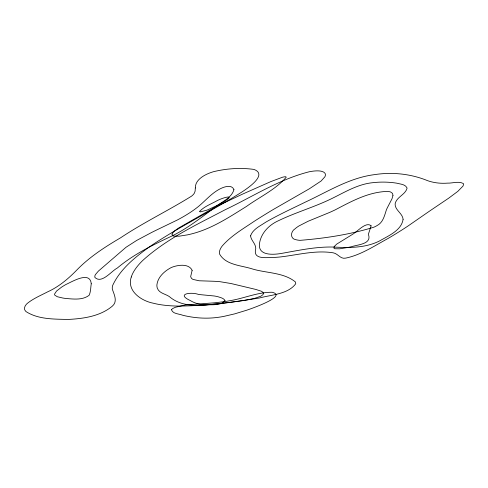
<?xml version="1.0" encoding="UTF-8"?>
<svg xmlns="http://www.w3.org/2000/svg" width="488" height="488" viewBox="0 0 488 488"><rect width="100%" height="100%" fill="white"/><g stroke="black" fill="none" stroke-linecap="round" stroke-linejoin="round"><path stroke-width="0.73" d="M371.112 225.84L368.599 233.618A51.868 16.799 -16.7 0 0 368.55 234.777C371.783 244.238 357.35 244.671 351.531 246.696A60.634 19.642 -16.7 0 1 347.92 247.465L339.709 248.813L334.823 248.746A7.454 2.416 -16.7 0 1 333.999 248.282L334.121 246.623L336.708 244.116L352.751 234.222A47.196 15.287 -16.7 0 0 354.99 232.624C358.845 229.994 366.653 221.564 371.112 225.84M91.25 283.778C90.616 287.578 90.811 291.806 89.127 295.289C82.539 300.394 73.206 299.077 65.416 298.418A103.895 33.654 -16.7 0 1 62.665 297.997L57.328 296.741L54.808 295.167A14.847 4.807 -16.7 0 1 54.577 294.063L56.535 291.061L61.518 287.182A43.95 14.237 -16.7 0 1 66.057 284.425C72.169 281.722 90.134 270.596 91.25 283.778M195.328 187.965L195.115 191.125L194.383 193.083A21.289 6.899 -16.7 0 1 191.595 196.121C168.323 210.609 143.466 222.528 120.615 237.784C105.121 246.891 89.853 256.719 77.208 269.62C68.588 278.52 59.03 286.682 47.653 291.842C40.98 295.313 33.928 298.253 27.944 302.889C25.254 304.726 22.802 308.874 25.901 311.515C38.155 319.475 53.906 319.073 68.027 319.451C83.338 318.676 100.022 316.358 112.197 306.263C117.919 301.621 114.216 294.74 112.362 289.286A66.411 21.509 -16.7 0 1 112.71 285.34C120.274 269.059 135.054 257.304 149.255 246.959C179.249 226.524 212.231 211.017 242.756 191.448C247.843 188.039 267.985 174.606 254.004 169.428C240.621 167.549 226.719 168.482 213.598 171.678A15.994 5.179 -16.7 0 0 205.478 174.881C200.501 177.449 195.102 181.804 195.328 187.965M250.57 235.85C251.033 241.121 257.432 244.683 255.334 250.728C254.303 259.134 265.692 257.518 270.968 257.579A87.291 28.273 -16.7 0 0 279.545 257.036C297.369 255.078 315.205 249.917 333.249 252.827C337.946 253.546 340.453 259.409 345.717 258.109C361.138 254.925 374.534 245.787 388.192 238.388A280.033 90.707 -16.7 0 0 396.848 233.166A274.567 88.938 -16.7 0 0 408.163 225.907L425.359 213.994A486.804 157.685 -16.7 0 1 433.137 208.675L448.814 198.085L457.842 191.351L463.033 186.038L463.6 184.214L463.338 183.537C458.567 180.908 452.602 183.335 447.417 183.14C440.762 183.634 434.009 182.921 427.695 180.706C410.926 173.856 392.456 171.855 374.564 174.631C349.573 177.748 328.003 191.546 305.628 201.977C292.221 208.535 278.618 214.757 265.685 222.223C260.22 225.974 252.845 229.116 250.57 235.85M403.106 219.289C401.404 230.525 388.594 235.649 379.841 240.797C366.5 247.654 351.177 247.886 336.543 247.184C318.213 246.147 300.218 250.088 282.29 253.272C274.506 254.712 258.225 256.346 259.415 244.177C260.671 233.356 268.992 224.852 278.654 220.619C296.039 212.249 314.736 206.973 332.06 198.439C345.126 192.034 357.991 184.11 372.808 182.683C380.731 181.78 388.784 181.92 396.665 183.165C400.19 184.141 405.485 184.196 407.108 188.087C405.504 194.791 396.378 196.902 395.109 203.954C394.969 210.236 402.496 213.189 403.106 219.289M233.947 189.673C231.281 198.756 220.375 202.258 213.811 208.156C199.891 218.6 186.074 229.403 170.208 236.814C151.652 245.531 133.09 254.718 117.321 268.028C111.49 270.938 101.791 284.101 94.953 277.513A25.376 8.223 -16.7 0 1 95.386 274.64L98.399 271.096L125.996 247.294L136.707 240.413L151.463 232.556A168.421 54.552 -16.7 0 1 158.191 229.238L177.168 220.082A86.407 27.987 -16.7 0 0 184.629 215.94A88.407 28.64 -16.7 0 0 189.472 212.945A87.212 28.249 -16.7 0 0 196.066 208.333C204.088 202.416 210.279 194.194 219.13 189.374C223.144 187.111 231.635 183.75 233.947 189.673M225.017 300.712C220.771 305.945 211.713 304.439 205.46 304.872C200.129 304.701 194.822 303.329 190.253 300.535C175.558 293.745 191.534 291.793 198.457 294.423A116.4 37.704 -16.7 0 0 201.215 294.734L214.275 295.984A67.527 21.875 -16.7 0 1 218.197 296.796C220.57 297.643 223.919 298.137 225.017 300.712M192.138 270.309L190.649 276.672L191.558 278.471L192.967 279.404L199.098 280.771L213.811 281.265A90.658 29.365 -16.7 0 1 220.082 281.71L230.976 283.516L255.84 289.451L261.251 291.196L262.849 292.208L263.483 293.386L262.916 294.734L260.879 296.185L254.553 298.388L244.378 300.419L231.611 302.224A325.026 105.28 -16.7 0 1 218.209 303.792C202.453 305.311 184.409 308.16 170.849 297.82C166.872 293.806 159.338 293.971 157.313 288.121A85.308 27.633 -16.7 0 1 156.904 284.846C157.844 276.952 164.59 271.005 171.282 267.528C177.443 264.947 188.655 263.142 192.138 270.309M172.008 234.112L172.453 235.509A10.181 3.3 -16.7 0 0 173.716 236.088L179.145 236.192L187.526 234.856A34.502 11.175 -16.7 0 0 196.999 232.361C214.934 226.713 230.763 216.227 246.586 206.363C259.799 196.865 275.69 189.545 286.291 177.15L285.327 176.674L282.692 177.156L270.95 181.548L242.499 194.139L220.369 204.588A171.66 55.602 -16.7 0 0 210.749 209.584L178.394 228.146L173.813 231.483L172.008 234.112M392.974 195.401L392.01 198.756L387.185 208.071A165.658 53.662 -16.7 0 0 386.282 210.194C384.416 215.964 382.909 222.748 376.889 225.669A13.249 4.288 -16.7 0 1 374.089 227.109C350.207 234.545 324.916 238.339 300.041 240.346A27.035 8.76 -16.7 0 1 295.911 239.687C289.933 238.882 290.537 231.471 294.929 228.915A26.498 8.583 -16.7 0 1 298.912 225.968L308.087 221.271L329.565 212.457A70.784 22.93 -16.7 0 0 335.39 209.755C351.616 201.263 368.507 191.943 387.265 191.43A16.11 5.216 -16.7 0 1 390.65 192.016L392.517 193.376L392.974 195.401M131.278 276.995C126.514 290.946 141.294 300.876 153.202 303.188A125.007 40.492 -16.7 0 0 177.236 306.061C204.856 306.074 232.337 302.328 259.561 297.967C271.298 294.728 288.011 294.301 295.74 283.748L295.466 282.003C283.741 272.304 266.186 273.213 252.07 268.858C241.157 265.362 225.913 265.13 219.618 254.12A54.308 17.592 -16.7 0 1 222.217 245.995C231.166 235.704 243.189 228.78 254.364 221.216A459.226 148.755 -16.7 0 1 273.451 209.395L309.307 188.819L321.116 181.005L324.965 176.711L325.502 174.881L325.075 173.325L323.69 172.087L321.366 171.245A19.55 6.332 -16.7 0 0 309.227 171.776C279.221 179.328 252.882 196.548 225.194 209.73C196.603 224.73 166.719 238.669 142.618 260.586A124.66 40.376 -16.7 0 0 131.278 276.995M199.775 211.261L199.873 211.694A2.178 0.708 -16.7 0 0 200.544 211.859L207.132 210.084L217.471 205.326A63.653 20.618 -16.7 0 0 221.101 203.35C237.235 194.218 225.505 196.518 217.306 200.568C211.402 203.917 204.521 206.314 199.775 211.261M171.471 309.734C172.593 313.998 179.358 313.772 182.866 315.297A185.525 60.097 -16.7 0 0 187.337 316.267C197.183 318.231 207.333 318.743 217.294 317.438A42.651 13.816 -16.7 0 0 223.663 316.431L234.752 313.851L246.287 310.337A76.403 24.748 -16.7 0 0 253.156 307.916C255.541 306.952 286.913 295.716 272.109 292.257C257.634 292.135 244.073 298.4 229.927 300.693A55.797 18.074 -16.7 0 1 224.816 301.584L214.696 302.792L185.3 304.988L175.375 307.275L172.465 308.666L171.471 309.734"/></g></svg>
